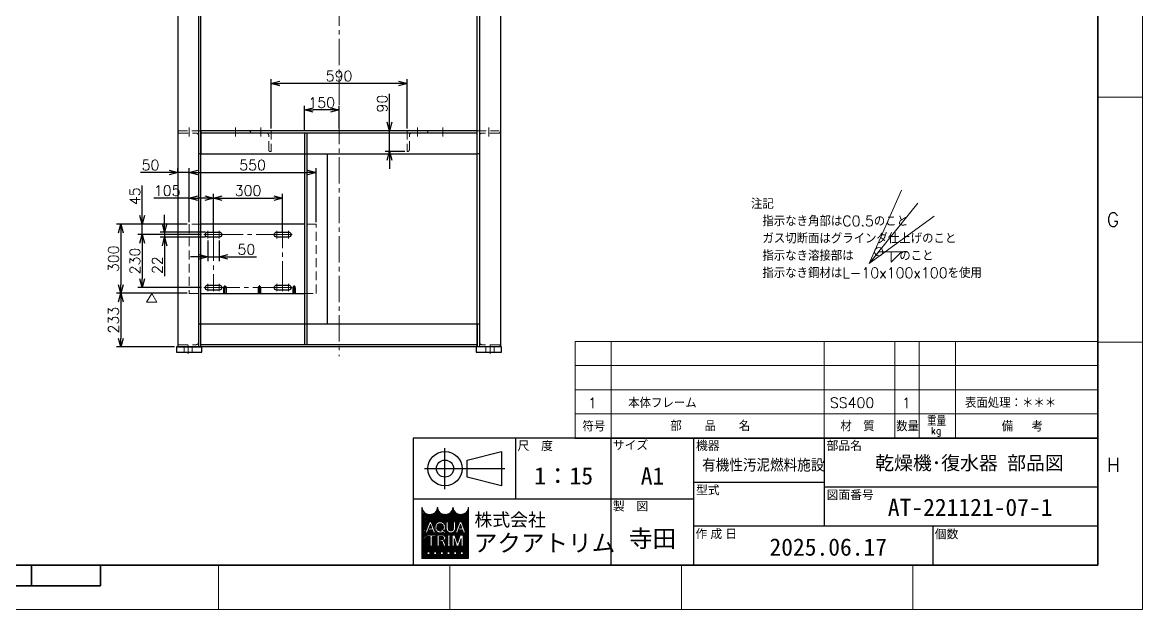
# Model space of a CAD drawing. Header units: millimetres. Extents: x 0 to 12423, y -72 to 8744.
# Drawn here: x 7562 to 12423, y 0 to 2551 of the extents above; entities that cross this region are included whole.
import ezdxf
from ezdxf.enums import TextEntityAlignment as Align

# ---------------------------------------------------------------- set-up
doc = ezdxf.new("R2010")
doc.units = ezdxf.units.MM
doc.header["$LTSCALE"] = 6
doc.header["$PDMODE"] = 99
doc.header["$PDSIZE"] = 1
doc.linetypes.add('CENTER2', pattern=[28.575, 19.05, -3.175, 3.175, -3.175])
doc.linetypes.add('HIDDEN', pattern=[9.525, 6.35, -3.175])
for name, color, linetype, lineweight in [('04_HIDDEN', 2, 'HIDDEN', 13), ('05_CENTER', 4, 'CENTER2', 13), ('07_TEXT', 3, 'Continuous', 13), ('08_DIM', 3, 'Continuous', 13), ('90_FRAME', 5, 'Continuous', 35)]:
    doc.layers.add(name, color=color, linetype=linetype, lineweight=lineweight)
doc.layers.add('10_DRAFT', color=8, linetype='Continuous', lineweight=0, plot=False)
doc.layers.add('91_BLANK', color=5, linetype='Continuous', lineweight=0, plot=False)
doc.styles.add('KSS_TXT', font='txt.shx', dxfattribs={"bigfont": 'extfont2.shx'})
doc.styles.add('MS_G', font='MS Gothic.ttf')
doc.styles.get("Standard").update_dxf_attribs({"font": 'txt.shx', "bigfont": 'extfont2.shx'})
doc.styles.add('表題用', font='MS PGothic.ttf')
doc.dimstyles.new('KSS_DIM', dxfattribs={"dimscale": 15, "dimtxt": 3, "dimasz": 2.5, "dimexe": 1.25, "dimexo": 0.625, "dimtad": 1, "dimdsep": 46, "dimtxsty": 'KSS_TXT', "dimblk": 'OPEN30', "dimcen": 0, "dimazin": 2, "dimtfac": 0.75, "dimtmove": 0, "dimatfit": 3, "dimldrblk": 'OPEN30', "dimfxl": 1.25, "dimtolj": 1, "dimarcsym": 0})

# ---------------------------------------------------------------- blocks, each defined once
blk = doc.blocks.new('Weld-line')
blk.add_line((0, 0), (1, 0))
blk = doc.blocks.new('Weld10-s5')
blk.add_circle((0, 0), 2)
blk = doc.blocks.new('Weld10-a1')
for p, q in [((5, 0), (0, 5)), ((0, 5), (0, 0)), ((0, 0), (5, 0))]:
    blk.add_line(p, q)
at = {"width": 0.9}
blk.add_attdef('S', text='', height=2.8, dxfattribs=at).set_placement((-2, 1), align=Align.RIGHT)
blk.add_attdef('L', (8, 1), '', height=2.8, dxfattribs=at)
blk = doc.blocks.new('_Open30')
at = {"color": 0, "linetype": 'ByBlock', "lineweight": -2}
for p, q in [((-1, 0.268), (0, 0)), ((0, 0), (-1, -0.268)), ((0, 0), (-1, 0))]:
    blk.add_line(p, q, dxfattribs=at)
blk = doc.blocks.new('A$C508A7F88')
at = {"color": 0}
for p, q in [((0, 0), (0, -90)), ((0, 0), (90, 0)), ((90, -3), (90, 0)), ((10, -83), (10, -20)), ((20, -10), (83, -10)), ((3, -90), (0, -90))]:
    blk.add_line(p, q, dxfattribs=at)
for centre, radius, start, end in [((20, -20), 10, 90, 180), ((83, -3), 7, 270, 0), ((3, -83), 7, 270, 0)]:
    blk.add_arc(centre, radius, start, end, dxfattribs=at)
blk = doc.blocks.new('A$C2B834F33')
at = {"color": 0}
for p, q in [((0, 0), (-100, 0)), ((-100, -3), (-100, 0)), ((0, 0), (0, -100)), ((-93, -10), (-20, -10)), ((-10, -20), (-10, -93)), ((-3, -100), (0, -100))]:
    blk.add_line(p, q, dxfattribs=at)
for centre, radius, start, end in [((-93, -3), 7, 180, 270), ((-20, -20), 10, 0, 90), ((-3, -93), 7, 180, 270)]:
    blk.add_arc(centre, radius, start, end, dxfattribs=at)
blk = doc.blocks.new('*D223')
at = {"layer": '08_DIM', "color": 0, "lineweight": -2, "transparency": 16777216}
for p, q in [((8366.3, 1603.3), (8366.3, 1514)), ((8416.3, 1603.3), (8416.3, 1514)), ((8328.8, 1532.7), (8291.3, 1532.7)), ((8366.3, 1532.7), (8416.3, 1532.7)), ((8453.8, 1532.7), (8577.6, 1532.7))]:
    blk.add_line(p, q, dxfattribs=at)
at = {"layer": 'Defpoints', "color": 0, "transparency": 16777216}
for p in [(8366.3, 1612.7), (8416.3, 1612.7), (8416.3, 1532.7)]:
    blk.add_point(p, dxfattribs=at)
at = {"layer": '08_DIM', "color": 0, "lineweight": -2, "transparency": 16777216, "xscale": 37.5, "yscale": 37.5, "zscale": 37.5}
blk.add_blockref('_Open30', (8366.3, 1532.7), dxfattribs=at)
at = {"layer": '08_DIM', "color": 0, "lineweight": -2, "transparency": 16777216, "xscale": 37.5, "yscale": 37.5, "zscale": 37.5, "rotation": 180}
blk.add_blockref('_Open30', (8416.3, 1532.7), dxfattribs=at)
at = {"layer": '08_DIM', "color": 0, "transparency": 16777216, "insert": (8534.4, 1564.6), "char_height": 45, "attachment_point": 5, "style": 'KSS_TXT'}
blk.add_mtext('\\A1;50', dxfattribs=at)
blk = doc.blocks.new('*D224')
at = {"layer": '08_DIM', "color": 0, "lineweight": -2, "transparency": 16777216}
for p, q in [((8179.6, 1677.4), (8179.6, 1714.9)), ((8356.9, 1639.9), (8160.8, 1639.9)), ((8356.9, 1617.9), (8160.8, 1617.9)), ((8179.6, 1639.9), (8179.6, 1617.9)), ((8179.6, 1580.4), (8179.6, 1449.1))]:
    blk.add_line(p, q, dxfattribs=at)
at = {"layer": 'Defpoints', "color": 0, "transparency": 16777216}
for p in [(8179.6, 1617.9), (8366.3, 1639.9), (8366.3, 1617.9)]:
    blk.add_point(p, dxfattribs=at)
at = {"layer": '08_DIM', "color": 0, "lineweight": -2, "transparency": 16777216, "xscale": 37.5, "yscale": 37.5, "zscale": 37.5}
for p, rotation in [((8179.6, 1639.9), 270), ((8179.6, 1617.9), 90)]:
    blk.add_blockref('_Open30', p, dxfattribs=dict(at, rotation=rotation))
at = {"layer": '08_DIM', "color": 0, "transparency": 16777216, "insert": (8147.7, 1496), "char_height": 45, "attachment_point": 5, "rotation": 90, "style": 'KSS_TXT'}
blk.add_mtext('\\A1;22', dxfattribs=at)
blk = doc.blocks.new('*D225')
at = {"layer": '08_DIM', "color": 0, "lineweight": -2, "transparency": 16777216}
for p, q in [((8082.3, 1711.4), (8082.3, 1842.6)), ((8276.9, 1673.9), (8063.5, 1673.9)), ((8082.3, 1628.9), (8082.3, 1673.9)), ((8339.9, 1628.9), (8063.5, 1628.9)), ((8082.3, 1591.4), (8082.3, 1553.9))]:
    blk.add_line(p, q, dxfattribs=at)
at = {"layer": 'Defpoints', "color": 0, "transparency": 16777216}
for p in [(8082.3, 1673.9), (8286.3, 1673.9), (8349.3, 1628.9)]:
    blk.add_point(p, dxfattribs=at)
at = {"layer": '08_DIM', "color": 0, "lineweight": -2, "transparency": 16777216, "xscale": 37.5, "yscale": 37.5, "zscale": 37.5}
for p, rotation in [((8082.3, 1673.9), 270), ((8082.3, 1628.9), 90)]:
    blk.add_blockref('_Open30', p, dxfattribs=dict(at, rotation=rotation))
at = {"layer": '08_DIM', "color": 0, "transparency": 16777216, "insert": (8050.4, 1795.7), "char_height": 45, "attachment_point": 5, "rotation": 90, "style": 'KSS_TXT'}
blk.add_mtext('\\A1;45', dxfattribs=at)
blk = doc.blocks.new('*D226')
at = {"layer": '08_DIM', "color": 0, "lineweight": -2, "transparency": 16777216}
for p, q in [((8276.9, 1673.9), (7970.7, 1673.9)), ((7989.5, 1636.4), (7989.5, 1411.4)), ((8276.9, 1373.9), (7970.7, 1373.9))]:
    blk.add_line(p, q, dxfattribs=at)
at = {"layer": 'Defpoints', "color": 0, "transparency": 16777216}
for p in [(8286.3, 1673.9), (7989.5, 1373.9), (8286.3, 1373.9)]:
    blk.add_point(p, dxfattribs=at)
at = {"layer": '08_DIM', "color": 0, "lineweight": -2, "transparency": 16777216, "xscale": 37.5, "yscale": 37.5, "zscale": 37.5}
for p, rotation in [((7989.5, 1673.9), 90), ((7989.5, 1373.9), 270)]:
    blk.add_blockref('_Open30', p, dxfattribs=dict(at, rotation=rotation))
at = {"layer": '08_DIM', "color": 0, "transparency": 16777216, "insert": (7957.6, 1523.9), "char_height": 45, "attachment_point": 5, "rotation": 90, "style": 'KSS_TXT'}
blk.add_mtext('\\A1;300', dxfattribs=at)
blk = doc.blocks.new('*D227')
at = {"layer": '08_DIM', "color": 0, "lineweight": -2, "transparency": 16777216}
for p, q in [((8339.9, 1628.9), (8063.5, 1628.9)), ((8082.3, 1591.4), (8082.3, 1436.4)), ((8339.9, 1398.9), (8063.5, 1398.9))]:
    blk.add_line(p, q, dxfattribs=at)
at = {"layer": 'Defpoints', "color": 0, "transparency": 16777216}
for p in [(8349.3, 1628.9), (8082.3, 1398.9), (8349.3, 1398.9)]:
    blk.add_point(p, dxfattribs=at)
at = {"layer": '08_DIM', "color": 0, "lineweight": -2, "transparency": 16777216, "xscale": 37.5, "yscale": 37.5, "zscale": 37.5}
for p, rotation in [((8082.3, 1628.9), 90), ((8082.3, 1398.9), 270)]:
    blk.add_blockref('_Open30', p, dxfattribs=dict(at, rotation=rotation))
at = {"layer": '08_DIM', "color": 0, "transparency": 16777216, "insert": (8050.4, 1513.9), "char_height": 45, "attachment_point": 5, "rotation": 90, "style": 'KSS_TXT'}
blk.add_mtext('\\A1;230', dxfattribs=at)
blk = doc.blocks.new('*D228')
at = {"layer": '08_DIM', "color": 0, "lineweight": -2, "transparency": 16777216}
for p, q in [((8286.3, 1683.2), (8286.3, 1806.7)), ((8391.3, 1638.2), (8391.3, 1806.7)), ((8286.3, 1787.9), (8132.6, 1787.9)), ((8353.8, 1787.9), (8323.8, 1787.9))]:
    blk.add_line(p, q, dxfattribs=at)
at = {"layer": 'Defpoints', "color": 0, "transparency": 16777216}
for p in [(8286.3, 1787.9), (8286.3, 1673.9), (8391.3, 1628.9)]:
    blk.add_point(p, dxfattribs=at)
at = {"layer": '08_DIM', "color": 0, "lineweight": -2, "transparency": 16777216, "xscale": 37.5, "yscale": 37.5, "zscale": 37.5, "rotation": 180}
blk.add_blockref('_Open30', (8286.3, 1787.9), dxfattribs=at)
at = {"layer": '08_DIM', "color": 0, "lineweight": -2, "transparency": 16777216, "xscale": 37.5, "yscale": 37.5, "zscale": 37.5}
blk.add_blockref('_Open30', (8391.3, 1787.9), dxfattribs=at)
at = {"layer": '08_DIM', "color": 0, "transparency": 16777216, "insert": (8190.7, 1819.8), "char_height": 45, "attachment_point": 5, "style": 'KSS_TXT'}
blk.add_mtext('\\A1;105', dxfattribs=at)
blk = doc.blocks.new('*D229')
at = {"layer": '08_DIM', "color": 0, "lineweight": -2, "transparency": 16777216}
for p, q in [((8391.3, 1638.2), (8391.3, 1806.7)), ((8691.3, 1638.2), (8691.3, 1806.7)), ((8428.8, 1787.9), (8653.8, 1787.9))]:
    blk.add_line(p, q, dxfattribs=at)
at = {"layer": 'Defpoints', "color": 0, "transparency": 16777216}
for p in [(8691.3, 1787.9), (8391.3, 1628.9), (8691.3, 1628.9)]:
    blk.add_point(p, dxfattribs=at)
at = {"layer": '08_DIM', "color": 0, "lineweight": -2, "transparency": 16777216, "xscale": 37.5, "yscale": 37.5, "zscale": 37.5, "rotation": 180}
blk.add_blockref('_Open30', (8391.3, 1787.9), dxfattribs=at)
at = {"layer": '08_DIM', "color": 0, "lineweight": -2, "transparency": 16777216, "xscale": 37.5, "yscale": 37.5, "zscale": 37.5}
blk.add_blockref('_Open30', (8691.3, 1787.9), dxfattribs=at)
at = {"layer": '08_DIM', "color": 0, "transparency": 16777216, "insert": (8541.3, 1819.8), "char_height": 45, "attachment_point": 5, "style": 'KSS_TXT'}
blk.add_mtext('\\A1;300', dxfattribs=at)
blk = doc.blocks.new('*D230')
at = {"layer": '08_DIM', "color": 0, "lineweight": -2, "transparency": 16777216}
for p, q in [((8286.3, 1683.2), (8286.3, 1917.8)), ((8323.8, 1899.1), (8798.8, 1899.1)), ((8836.3, 1683.2), (8836.3, 1917.8))]:
    blk.add_line(p, q, dxfattribs=at)
at = {"layer": 'Defpoints', "color": 0, "transparency": 16777216}
for p in [(8836.3, 1899.1), (8286.3, 1673.9), (8836.3, 1673.9)]:
    blk.add_point(p, dxfattribs=at)
at = {"layer": '08_DIM', "color": 0, "lineweight": -2, "transparency": 16777216, "xscale": 37.5, "yscale": 37.5, "zscale": 37.5, "rotation": 180}
blk.add_blockref('_Open30', (8286.3, 1899.1), dxfattribs=at)
at = {"layer": '08_DIM', "color": 0, "lineweight": -2, "transparency": 16777216, "xscale": 37.5, "yscale": 37.5, "zscale": 37.5}
blk.add_blockref('_Open30', (8836.3, 1899.1), dxfattribs=at)
at = {"layer": '08_DIM', "color": 0, "transparency": 16777216, "insert": (8561.3, 1930.9), "char_height": 45, "attachment_point": 5, "style": 'KSS_TXT'}
blk.add_mtext('\\A1;550', dxfattribs=at)
blk = doc.blocks.new('*D231')
at = {"layer": '08_DIM', "color": 0, "lineweight": -2, "transparency": 16777216}
for p, q in [((8198.8, 1899.1), (8075.1, 1899.1)), ((8236.3, 1901.6), (8236.3, 1917.8)), ((8286.3, 1899.1), (8236.3, 1899.1)), ((8286.3, 1683.2), (8286.3, 1917.8)), ((8323.8, 1899.1), (8361.3, 1899.1))]:
    blk.add_line(p, q, dxfattribs=at)
at = {"layer": 'Defpoints', "color": 0, "transparency": 16777216}
for p in [(8236.3, 1899.1), (8236.3, 1892.2), (8286.3, 1673.9)]:
    blk.add_point(p, dxfattribs=at)
at = {"layer": '08_DIM', "color": 0, "lineweight": -2, "transparency": 16777216, "xscale": 37.5, "yscale": 37.5, "zscale": 37.5}
blk.add_blockref('_Open30', (8236.3, 1899.1), dxfattribs=at)
at = {"layer": '08_DIM', "color": 0, "lineweight": -2, "transparency": 16777216, "xscale": 37.5, "yscale": 37.5, "zscale": 37.5, "rotation": 180}
blk.add_blockref('_Open30', (8286.3, 1899.1), dxfattribs=at)
at = {"layer": '08_DIM', "color": 0, "transparency": 16777216, "insert": (8118.2, 1930.9), "char_height": 45, "attachment_point": 5, "style": 'KSS_TXT'}
blk.add_mtext('\\A1;50', dxfattribs=at)
blk = doc.blocks.new('*D232')
at = {"layer": '08_DIM', "color": 0, "lineweight": -2, "transparency": 16777216}
for p, q in [((8276.9, 1373.9), (7970.7, 1373.9)), ((7989.5, 1336.4), (7989.5, 1178.4)), ((8221.9, 1140.9), (7970.7, 1140.9))]:
    blk.add_line(p, q, dxfattribs=at)
at = {"layer": 'Defpoints', "color": 0, "transparency": 16777216}
for p in [(8286.3, 1373.9), (7989.5, 1140.9), (8231.3, 1140.9)]:
    blk.add_point(p, dxfattribs=at)
at = {"layer": '08_DIM', "color": 0, "lineweight": -2, "transparency": 16777216, "xscale": 37.5, "yscale": 37.5, "zscale": 37.5}
for p, rotation in [((7989.5, 1373.9), 90), ((7989.5, 1140.9), 270)]:
    blk.add_blockref('_Open30', p, dxfattribs=dict(at, rotation=rotation))
at = {"layer": '08_DIM', "color": 0, "transparency": 16777216, "insert": (7957.6, 1257.4), "char_height": 45, "attachment_point": 5, "rotation": 90, "style": 'KSS_TXT'}
blk.add_mtext('\\A1;233', dxfattribs=at)
blk = doc.blocks.new('*D237')
at = {"layer": '08_DIM', "color": 0, "lineweight": -2, "transparency": 16777216}
for p, q in [((9155.3, 2117.4), (9155.3, 2241.1)), ((9221.9, 2079.9), (9136.6, 2079.9)), ((9155.3, 1989.9), (9155.3, 2079.9)), ((9221.9, 1989.9), (9136.6, 1989.9)), ((9155.3, 1952.4), (9155.3, 1914.9))]:
    blk.add_line(p, q, dxfattribs=at)
at = {"layer": 'Defpoints', "color": 0, "transparency": 16777216}
for p in [(9155.3, 2079.9), (9231.3, 2079.9), (9231.3, 1989.9)]:
    blk.add_point(p, dxfattribs=at)
at = {"layer": '08_DIM', "color": 0, "lineweight": -2, "transparency": 16777216, "xscale": 37.5, "yscale": 37.5, "zscale": 37.5}
for p, rotation in [((9155.3, 2079.9), 270), ((9155.3, 1989.9), 90)]:
    blk.add_blockref('_Open30', p, dxfattribs=dict(at, rotation=rotation))
at = {"layer": '08_DIM', "color": 0, "transparency": 16777216, "insert": (9123.5, 2198), "char_height": 45, "attachment_point": 5, "rotation": 90, "style": 'KSS_TXT'}
blk.add_mtext('\\A1;90', dxfattribs=at)
blk = doc.blocks.new('*D238')
at = {"layer": '08_DIM', "color": 0, "lineweight": -2, "transparency": 16777216}
for p, q in [((8641.3, 2089.2), (8641.3, 2304.6)), ((9193.8, 2285.8), (8678.8, 2285.8)), ((9231.3, 2089.2), (9231.3, 2304.6))]:
    blk.add_line(p, q, dxfattribs=at)
at = {"layer": 'Defpoints', "color": 0, "transparency": 16777216}
for p in [(8641.3, 2285.8), (8641.3, 2079.9), (9231.3, 2079.9)]:
    blk.add_point(p, dxfattribs=at)
at = {"layer": '08_DIM', "color": 0, "lineweight": -2, "transparency": 16777216, "xscale": 37.5, "yscale": 37.5, "zscale": 37.5, "rotation": 180}
blk.add_blockref('_Open30', (8641.3, 2285.8), dxfattribs=at)
at = {"layer": '08_DIM', "color": 0, "lineweight": -2, "transparency": 16777216, "xscale": 37.5, "yscale": 37.5, "zscale": 37.5}
blk.add_blockref('_Open30', (9231.3, 2285.8), dxfattribs=at)
at = {"layer": '08_DIM', "color": 0, "transparency": 16777216, "insert": (8936.3, 2317.7), "char_height": 45, "attachment_point": 5, "style": 'KSS_TXT'}
blk.add_mtext('\\A1;590', dxfattribs=at)
blk = doc.blocks.new('p1ba01')
for p, q in [((0, 0), (-1.5, 2.6)), ((-1.5, 2.6), (1.5, 2.6)), ((1.5, 2.6), (0, 0))]:
    blk.add_line(p, q)
blk = doc.blocks.new('*D242')
at = {"layer": '08_DIM', "color": 0, "lineweight": -2, "transparency": 16777216}
for p, q in [((8786.3, 2079.2), (8786.3, 2189)), ((8936.3, 2089.2), (8936.3, 2189)), ((8898.8, 2170.3), (8823.8, 2170.3))]:
    blk.add_line(p, q, dxfattribs=at)
at = {"layer": 'Defpoints', "color": 0, "transparency": 16777216}
for p in [(8786.3, 2170.3), (8786.3, 2069.9), (8936.3, 2079.9)]:
    blk.add_point(p, dxfattribs=at)
at = {"layer": '08_DIM', "color": 0, "lineweight": -2, "transparency": 16777216, "xscale": 37.5, "yscale": 37.5, "zscale": 37.5, "rotation": 180}
blk.add_blockref('_Open30', (8786.3, 2170.3), dxfattribs=at)
at = {"layer": '08_DIM', "color": 0, "lineweight": -2, "transparency": 16777216, "xscale": 37.5, "yscale": 37.5, "zscale": 37.5}
blk.add_blockref('_Open30', (8936.3, 2170.3), dxfattribs=at)
at = {"layer": '08_DIM', "color": 0, "transparency": 16777216, "insert": (8861.3, 2202.2), "char_height": 45, "attachment_point": 5, "style": 'KSS_TXT'}
blk.add_mtext('\\A1;150', dxfattribs=at)
blk = doc.blocks.new('Jis_w20130906110600')
blk.add_blockref('Weld10-s5', (0, 0))
at = {"xscale": -1, "rotation": 180}
blk.add_blockref('Weld10-a1', (6, 0), dxfattribs=at)
at = {"layer": '08_DIM', "xscale": 14, "yscale": 14, "zscale": 14}
blk.add_blockref('Weld-line', (0, 0), dxfattribs=at)
at = {"style": 'KSS_TXT', "flags": 1}
blk.add_attdef('JISINFO', (0, 0), '', height=3, dxfattribs=at)
at = {"layer": '08_DIM'}
blk.add_leader([(-4.63, -5.77), (0, 0)], dimstyle='KSS_DIM', dxfattribs=at)

msp = doc.modelspace()

# ---------------------------------------------------------------- hatches: boundary and pattern name
at = {"layer": '90_FRAME', "lineweight": 5}
h = msp.add_hatch(dxfattribs=at)
h.set_pattern_fill('_USER', color=4, scale=4.5, angle=45, pattern_type=0)
h.set_pattern_definition([(45, (1e-05, 2e-06), (-3.1819805, 3.1819805), [])])
edge = h.paths.add_edge_path()
edge.add_arc((9497.94, 442.666), 0.961, 90, 180)
edge.add_ellipse((9464.319, 442.666), major_axis=(-32.66, 0), ratio=0.88235294, start_angle=360, end_angle=540, ccw=False)
edge.add_arc((9430.698, 442.666), 0.961, 3.187318, 180)
edge.add_ellipse((9397.077, 442.666), major_axis=(-32.66, 0), ratio=0.88235294, start_angle=360, end_angle=540, ccw=False)
edge.add_arc((9363.457, 442.666), 0.961, 3.187318, 180)
edge.add_ellipse((9329.836, 442.666), major_axis=(-32.66, 0), ratio=0.88235294, start_angle=360, end_angle=540, ccw=False)
edge.add_arc((9296.215, 442.666), 0.961, 3.187318, 90)
edge.add_line((9296.215, 443.627), (9296.215, 221.729))
edge.add_line((9296.215, 221.729), (9497.94, 221.729))
edge.add_line((9497.94, 221.729), (9497.94, 443.627))
h.paths.add_polyline_path([(9328.743, 381.366), (9336.708, 381.366), (9354.819, 333.567), (9354.819, 333.337), (9346.197, 333.337), (9341.688, 345.999), (9323.955, 345.999), (9326.555, 353.3), (9339.088, 353.3), (9332.726, 371.168), (9319.254, 333.337), (9310.632, 333.337), (9310.632, 333.567)], flags=16)
edge = h.paths.add_edge_path(flags=16)
edge.add_ellipse((9374.864, 360.233), major_axis=(-22.094, 0), ratio=0.95652174, start_angle=180, end_angle=360, ccw=False)
edge.add_line((9396.958, 360.233), (9396.958, 354.47))
edge.add_ellipse((9374.864, 354.47), major_axis=(-22.094, 0), ratio=0.95652174, start_angle=142.105255, end_angle=180, ccw=False)
edge.add_line((9392.299, 341.49), (9386.109, 346.59))
edge.add_ellipse((9374.864, 355.035), major_axis=(14.088, 0), ratio=0.99503582, start_angle=-37.042763, end_angle=0)
edge.add_line((9388.952, 355.034), (9388.952, 359.668))
edge.add_ellipse((9374.864, 359.668), major_axis=(14.088, 0), ratio=0.99471826, start_angle=360, end_angle=540)
edge.add_line((9360.776, 359.668), (9360.776, 355.034))
edge.add_ellipse((9374.864, 355.035), major_axis=(14.088, 0), ratio=0.99503582, start_angle=-180, end_angle=-65.757949)
edge.add_line((9380.649, 342.253), (9376.726, 346.07))
edge.add_line((9376.726, 346.07), (9380.981, 350.589))
edge.add_line((9380.981, 350.589), (9398.772, 335.929))
edge.add_line((9398.772, 335.929), (9393.213, 330.025))
edge.add_line((9393.213, 330.025), (9386.534, 336.525))
edge.add_ellipse((9374.864, 354.47), major_axis=(-22.094, 0), ratio=0.95652174, start_angle=0, end_angle=121.883625, ccw=False)
edge.add_line((9352.771, 354.47), (9352.771, 360.233))
h.paths.add_polyline_path([(9356.248, 323.731), (9356.248, 317.007), (9341.839, 317.007, 0.41421356), (9340.878, 316.046), (9340.878, 275.701), (9332.233, 275.701), (9332.233, 316.046, 0.41421356), (9331.272, 317.007), (9316.863, 317.007), (9316.863, 323.731)], flags=16)
edge = h.paths.add_edge_path(flags=16)
edge.add_line((9361.723, 323.731), (9383.817, 323.731))
edge.add_ellipse((9383.817, 311.096), major_axis=(-15.506, 0), ratio=0.8148203, start_angle=111.386975, end_angle=270, ccw=False)
edge.add_arc((9386.195, 293.973), 6.281, 22.272952, 58.553113, ccw=False)
edge.add_line((9392.007, 296.354), (9400.283, 276.085))
edge.add_line((9400.283, 276.085), (9400.283, 275.701))
edge.add_line((9400.283, 275.701), (9390.966, 275.701))
edge.add_line((9390.966, 275.701), (9383.654, 296.054))
edge.add_arc((9380.089, 294.619), 3.842, 21.928298, 90)
edge.add_line((9380.089, 298.461), (9370.657, 298.461))
edge.add_line((9370.657, 298.461), (9370.657, 305.186))
edge.add_line((9370.657, 305.186), (9384.97, 305.186))
edge.add_arc((9384.763, 311.096), 5.914, 271.997057, 448.002943)
edge.add_line((9384.97, 317.007), (9370.368, 317.007))
edge.add_line((9370.368, 317.007), (9370.368, 275.701))
edge.add_line((9370.368, 275.701), (9361.723, 275.701))
edge.add_line((9361.723, 275.701), (9361.723, 323.731))
h.paths.add_polyline_path([(9401.399, 381.366), (9410.044, 381.366), (9410.044, 354.47, 0.17503056), (9413.858, 343.461, 0.25714961), (9429.284, 343.461, 0.17503056), (9433.098, 354.47), (9433.098, 381.366), (9441.744, 381.366), (9441.744, 352.732, -0.37939124), (9423.012, 333.337), (9420.13, 333.337, -0.37939124), (9401.399, 352.732)], flags=16)
h.paths.add_polyline_path([(9407.568, 323.731), (9418.135, 323.731), (9418.135, 317.007, 0.41421356), (9417.174, 316.046), (9417.174, 283.386, 0.41421356), (9418.135, 282.425), (9418.135, 275.701), (9407.568, 275.701), (9407.568, 282.425, 0.41421356), (9408.529, 283.386), (9408.529, 316.046, 0.41421356), (9407.568, 317.007)], flags=16)
h.paths.add_polyline_path([(9426.789, 323.731), (9439.334, 323.731), (9450.804, 288.847), (9462.274, 323.731), (9474.827, 323.731), (9474.827, 275.701), (9466.182, 275.701), (9466.182, 309.322), (9455.127, 275.701), (9446.482, 275.701), (9435.427, 309.322), (9435.435, 275.701), (9426.789, 275.701)], flags=16)
h.paths.add_polyline_path([(9459.368, 381.366), (9467.333, 381.366), (9485.444, 333.567), (9485.444, 333.337), (9476.822, 333.337), (9472.313, 345.999), (9454.58, 345.999), (9457.18, 353.3), (9469.713, 353.3), (9463.351, 371.168), (9449.879, 333.337), (9441.257, 333.337), (9441.257, 333.567)], flags=16)
h.paths.add_polyline_path([(9319.269, 250.547), (9330.796, 250.547), (9330.796, 239.02), (9319.269, 239.02)], flags=16)
h.paths.add_polyline_path([(9348.087, 250.547), (9359.614, 250.547), (9359.614, 239.02), (9348.087, 239.02)], flags=16)
h.paths.add_polyline_path([(9376.905, 250.547), (9388.432, 250.547), (9388.432, 239.02), (9376.905, 239.02)], flags=16)
h.paths.add_polyline_path([(9405.723, 250.547), (9417.25, 250.547), (9417.25, 239.02), (9405.723, 239.02)], flags=16)
h.paths.add_polyline_path([(9434.541, 250.547), (9446.068, 250.547), (9446.068, 239.02), (9434.541, 239.02)], flags=16)
h.paths.add_polyline_path([(9463.359, 250.547), (9474.886, 250.547), (9474.886, 239.02), (9463.359, 239.02)], flags=16)

# ---------------------------------------------------------------- linework, layer by layer
at = {"color": 0}
for p, q in [((8326.31, 4666.857), (8326.31, 1140.857)), ((9546.31, 4666.857), (9546.31, 1140.857)), ((9536.31, 2069.857), (8336.31, 2069.857)), ((8786.31, 2069.857), (8786.31, 1150.857)), ((8796.31, 2069.857), (8796.31, 1150.857)), ((8886.31, 1240.857), (8886.31, 1979.857)), ((9536.31, 1150.857), (8336.31, 1150.857))]:
    msp.add_line(p, q, dxfattribs=at)
for points in [[(8241.31, 4666.857), (8236.31, 4666.857), (8236.31, 1140.857), (8336.31, 1140.857), (8336.31, 4666.857), (8326.31, 4666.857)], [(9631.31, 4666.857), (9636.31, 4666.857), (9636.31, 1140.857), (9536.31, 1140.857), (9536.31, 4666.857), (9546.31, 4666.857)], [(8786.31, 1673.857), (8336.31, 1673.857)], [(8336.31, 1373.857), (8786.31, 1373.857)]]:
    msp.add_lwpolyline(points, dxfattribs=at)
for points in [[(8336.31, 1979.857), (9536.31, 1979.857), (9536.31, 2079.857), (8336.31, 2079.857)], [(8336.31, 1240.857), (9536.31, 1240.857), (9536.31, 1140.857), (8336.31, 1140.857)], [(8231.31, 1118.857), (8341.31, 1118.857), (8341.31, 1140.857), (8231.31, 1140.857)], [(9531.31, 1118.857), (9641.31, 1118.857), (9641.31, 1140.857), (9531.31, 1140.857)]]:
    msp.add_lwpolyline(points, close=True, dxfattribs=at)
for points in [[(8416.31, 1617.857), (8366.31, 1617.857, -1), (8366.31, 1639.857), (8416.31, 1639.857, -1)], [(8716.31, 1617.857), (8666.31, 1617.857, -1), (8666.31, 1639.857), (8716.31, 1639.857, -1)], [(8416.31, 1387.857), (8366.31, 1387.857, -1), (8366.31, 1409.857), (8416.31, 1409.857, -1)], [(8716.31, 1387.857), (8666.31, 1387.857, -1), (8666.31, 1409.857), (8716.31, 1409.857, -1)]]:
    msp.add_lwpolyline(points, format="xyb", close=True, dxfattribs=at)
at = {"layer": '04_HIDDEN'}
for p, q in [((8435.31, 1397.857), (8435.31, 1373.857)), ((8447.31, 1397.857), (8435.31, 1397.857)), ((8436.56, 1402.857), (8441.31, 1405.599)), ((8446.06, 1402.857), (8436.56, 1402.857)), ((8436.56, 1402.857), (8436.56, 1373.857)), ((8441.31, 1405.599), (8446.06, 1402.857)), ((8446.06, 1402.857), (8446.06, 1373.857)), ((8447.31, 1397.857), (8447.31, 1373.857)), ((8585.31, 1397.857), (8585.31, 1373.857)), ((8597.31, 1397.857), (8585.31, 1397.857)), ((8586.56, 1402.857), (8591.31, 1405.599)), ((8596.06, 1402.857), (8586.56, 1402.857)), ((8586.56, 1402.857), (8586.56, 1373.857)), ((8591.31, 1405.599), (8596.06, 1402.857)), ((8596.06, 1402.857), (8596.06, 1373.857)), ((8597.31, 1397.857), (8597.31, 1373.857)), ((8735.31, 1397.857), (8735.31, 1373.857)), ((8747.31, 1397.857), (8735.31, 1397.857)), ((8736.56, 1402.857), (8741.31, 1405.599)), ((8746.06, 1402.857), (8736.56, 1402.857)), ((8736.56, 1402.857), (8736.56, 1373.857)), ((8741.31, 1405.599), (8746.06, 1402.857)), ((8746.06, 1402.857), (8746.06, 1373.857)), ((8747.31, 1397.857), (8747.31, 1373.857)), ((8263.81, 1140.857), (8263.81, 1118.857)), ((8298.81, 1140.857), (8298.81, 1118.857)), ((9573.81, 1140.857), (9573.81, 1118.857)), ((9608.81, 1140.857), (9608.81, 1118.857))]:
    msp.add_line(p, q, dxfattribs=at)
for points in [[(8336.31, 1673.857), (8286.31, 1673.857), (8286.31, 1373.857), (8336.31, 1373.857)], [(8786.31, 1373.857), (8836.31, 1373.857), (8836.31, 1673.857), (8786.31, 1673.857)]]:
    msp.add_lwpolyline(points, dxfattribs=at)
at = {"layer": '05_CENTER'}
for p, q in [((8936.31, 4707.91), (8936.31, 1101.039)), ((8286.31, 2094.795), (8286.31, 2054.585)), ((8486.31, 2094.795), (8486.31, 2054.585)), ((8596.31, 2094.795), (8596.31, 2054.585)), ((9276.31, 2094.795), (9276.31, 2054.585)), ((9386.31, 2094.795), (9386.31, 2054.585)), ((9586.31, 2094.795), (9586.31, 2054.585)), ((8349.257, 1628.857), (8433.363, 1628.857)), ((8366.31, 1612.716), (8366.31, 1644.997)), ((8416.31, 1612.716), (8416.31, 1644.997)), ((8649.257, 1628.857), (8733.363, 1628.857)), ((8666.31, 1612.716), (8666.31, 1644.997)), ((8716.31, 1612.716), (8716.31, 1644.997)), ((8366.31, 1382.716), (8366.31, 1414.997)), ((8416.31, 1382.716), (8416.31, 1414.997)), ((8666.31, 1382.716), (8666.31, 1414.997)), ((8716.31, 1382.716), (8716.31, 1414.997)), ((8349.257, 1398.857), (8433.363, 1398.857)), ((8441.31, 1408.831), (8441.31, 1369.847)), ((8591.31, 1408.831), (8591.31, 1369.847)), ((8649.257, 1398.857), (8733.363, 1398.857)), ((8741.31, 1408.831), (8741.31, 1369.847)), ((8281.31, 1148.392), (8281.31, 1111.561)), ((9591.31, 1148.392), (9591.31, 1111.561))]:
    msp.add_line(p, q, dxfattribs=at)
msp.add_lwpolyline([(8391.31, 1398.857), (8691.31, 1398.857), (8691.31, 1628.857), (8391.31, 1628.857)], close=True, dxfattribs=at)
at = {"layer": '10_DRAFT', "linetype": 'CENTER2'}
for p, q in [((8391.31, 1612.716), (8391.31, 1644.997)), ((8691.31, 1612.716), (8691.31, 1644.997)), ((8391.31, 1382.716), (8391.31, 1414.997)), ((8691.31, 1382.716), (8691.31, 1414.997))]:
    msp.add_line(p, q, dxfattribs=at)
at = {"layer": '90_FRAME', "color": 4, "lineweight": 13}
for p, q in [((12423.013, 2226.547), (12228.584, 2226.547)), ((9960.262, 1165.131), (12228.584, 1165.131)), ((9960.263, 1165.131), (9960.263, 745.131)), ((10117.763, 1165.131), (10117.763, 745.131)), ((11041.62, 1165.131), (11041.62, 745.131)), ((11348.281, 1165.131), (11348.281, 745.131)), ((11453.281, 1165.131), (11453.281, 745.131)), ((11610.781, 1165.131), (11610.781, 745.131)), ((12423.013, 1161.589), (12228.584, 1161.589)), ((9960.262, 1060.131), (12228.584, 1060.131)), ((9960.262, 955.131), (12228.584, 955.131)), ((9960.262, 850.131), (12228.584, 850.131)), ((8413.638, 0), (8413.638, 193.56)), ((9417.639, 0), (9417.639, 193.56)), ((10421.641, 0), (10421.641, 193.56)), ((11425.642, 0), (11425.642, 193.56))]:
    msp.add_line(p, q, dxfattribs=at)
at = {"layer": '90_FRAME', "color": 0, "lineweight": 25}
for p, q in [((9704.084, 479.953), (9704.084, 745.131)), ((10117.763, 193.56), (10117.763, 745.131)), ((10475.191, 193.56), (10475.191, 745.131)), ((11041.62, 745.131), (11041.62, 363.274)), ((9395.946, 523.442), (9395.946, 701.642)), ((9306.846, 612.542), (9655.821, 612.542)), ((10475.191, 554.203), (11041.62, 554.203)), ((11041.62, 532.988), (12228.584, 532.988)), ((10475.191, 479.953), (9258.584, 479.953)), ((10475.191, 363.274), (12228.584, 363.274)), ((11512.227, 363.274), (11512.227, 193.56))]:
    msp.add_line(p, q, dxfattribs=at)
at = {"layer": '90_FRAME', "color": 7, "lineweight": 25}
msp.add_line((9960.263, 745.131), (12228.584, 745.131), dxfattribs=at)
at = {"layer": '90_FRAME', "color": 4, "lineweight": 5}
for p, q in [((9296.215, 221.729), (9296.215, 443.627)), ((9497.94, 443.627), (9497.94, 221.729)), ((9310.632, 333.567), (9328.743, 381.366)), ((9319.254, 333.337), (9332.726, 371.168)), ((9323.955, 345.999), (9326.555, 353.3)), ((9323.955, 345.999), (9341.688, 345.999)), ((9326.555, 353.3), (9339.088, 353.3)), ((9328.743, 381.366), (9336.708, 381.366)), ((9339.088, 353.3), (9332.726, 371.168)), ((9354.819, 333.567), (9336.708, 381.366)), ((9346.197, 333.337), (9341.688, 345.999)), ((9352.771, 360.233), (9352.771, 354.47)), ((9360.776, 359.668), (9360.776, 355.057)), ((9376.726, 346.07), (9380.981, 350.589)), ((9376.726, 346.07), (9380.649, 342.253)), ((9380.981, 350.589), (9398.772, 335.929)), ((9386.109, 346.59), (9392.299, 341.49)), ((9388.952, 359.668), (9388.952, 355.057)), ((9396.958, 360.233), (9396.958, 354.47)), ((9401.399, 352.732), (9401.399, 381.366)), ((9410.044, 381.366), (9401.399, 381.366)), ((9410.044, 354.47), (9410.044, 381.366)), ((9433.098, 354.47), (9433.098, 381.366)), ((9433.098, 381.366), (9441.744, 381.366)), ((9441.257, 333.567), (9459.368, 381.366)), ((9441.744, 352.732), (9441.744, 381.366)), ((9449.879, 333.337), (9463.351, 371.168)), ((9454.58, 345.999), (9457.18, 353.3)), ((9454.58, 345.999), (9472.313, 345.999)), ((9457.18, 353.3), (9469.713, 353.3)), ((9459.368, 381.366), (9467.333, 381.366)), ((9469.713, 353.3), (9463.351, 371.168)), ((9485.444, 333.567), (9467.333, 381.366)), ((9476.822, 333.337), (9472.313, 345.999)), ((9310.632, 333.337), (9310.632, 333.567)), ((9310.632, 333.567), (9310.632, 333.567)), ((9310.632, 333.337), (9310.632, 333.567)), ((9310.632, 333.337), (9319.254, 333.337)), ((9316.863, 323.731), (9356.248, 323.731)), ((9316.863, 323.731), (9316.863, 317.007)), ((9316.863, 317.007), (9331.272, 317.007)), ((9332.233, 275.701), (9332.233, 316.046)), ((9340.878, 275.701), (9340.878, 316.046)), ((9341.839, 317.007), (9356.248, 317.007)), ((9354.819, 333.337), (9346.197, 333.337)), ((9354.819, 333.337), (9354.819, 333.567)), ((9356.248, 323.731), (9356.248, 317.007)), ((9361.723, 323.731), (9361.723, 275.701)), ((9361.723, 323.731), (9383.817, 323.731)), ((9370.368, 275.701), (9370.368, 317.007)), ((9370.368, 317.007), (9384.97, 317.007)), ((9370.657, 298.461), (9370.657, 305.186)), ((9370.657, 305.186), (9384.97, 305.186)), ((9370.657, 298.461), (9380.089, 298.461)), ((9383.654, 296.054), (9390.966, 275.701)), ((9386.534, 336.525), (9393.213, 330.025)), ((9392.007, 296.354), (9400.283, 276.085)), ((9393.213, 330.025), (9398.772, 335.929)), ((9407.568, 323.731), (9418.135, 323.731)), ((9407.568, 323.731), (9407.568, 317.007)), ((9408.529, 283.386), (9408.529, 316.046)), ((9417.174, 283.386), (9417.174, 316.046)), ((9418.135, 323.731), (9418.135, 317.007)), ((9423.012, 333.337), (9420.13, 333.337)), ((9426.789, 323.731), (9426.789, 275.701)), ((9426.789, 323.731), (9439.334, 323.731)), ((9435.435, 275.701), (9435.427, 309.322)), ((9446.482, 275.701), (9435.427, 309.322)), ((9450.804, 288.847), (9439.334, 323.731)), ((9441.257, 333.337), (9441.257, 333.567)), ((9441.257, 333.567), (9441.257, 333.567)), ((9441.257, 333.337), (9441.257, 333.567)), ((9441.257, 333.337), (9449.879, 333.337)), ((9450.804, 288.847), (9462.274, 323.731)), ((9455.127, 275.701), (9466.182, 309.322)), ((9474.827, 323.731), (9462.274, 323.731)), ((9466.182, 309.322), (9466.182, 275.701)), ((9474.827, 275.701), (9474.827, 323.731)), ((9485.444, 333.337), (9476.822, 333.337)), ((9485.444, 333.337), (9485.444, 333.567)), ((9319.269, 250.547), (9330.796, 250.547)), ((9319.269, 250.547), (9319.269, 239.02)), ((9330.796, 250.547), (9330.796, 239.02)), ((9332.233, 275.701), (9340.878, 275.701)), ((9348.087, 250.547), (9359.614, 250.547)), ((9348.087, 250.547), (9348.087, 239.02)), ((9359.614, 250.547), (9359.614, 239.02)), ((9361.723, 275.701), (9370.368, 275.701)), ((9376.905, 250.547), (9388.432, 250.547)), ((9376.905, 250.547), (9376.905, 239.02)), ((9388.432, 250.547), (9388.432, 239.02)), ((9390.966, 275.701), (9400.283, 275.701)), ((9400.283, 276.085), (9400.283, 275.701)), ((9405.723, 250.547), (9417.25, 250.547)), ((9405.723, 250.547), (9405.723, 239.02)), ((9407.568, 275.701), (9407.568, 282.425)), ((9407.568, 275.701), (9418.135, 275.701)), ((9417.25, 250.547), (9417.25, 239.02)), ((9418.135, 275.701), (9418.135, 282.425)), ((9426.789, 275.701), (9435.435, 275.701)), ((9434.541, 250.547), (9446.068, 250.547)), ((9434.541, 250.547), (9434.541, 239.02)), ((9446.068, 250.547), (9446.068, 239.02)), ((9446.482, 275.701), (9455.127, 275.701)), ((9474.886, 250.547), (9463.359, 250.547)), ((9463.359, 250.547), (9463.359, 239.02)), ((9466.182, 275.701), (9474.827, 275.701)), ((9474.886, 250.547), (9474.886, 239.02)), ((9497.94, 221.729), (9296.215, 221.729)), ((9330.796, 239.02), (9319.269, 239.02)), ((9359.614, 239.02), (9348.087, 239.02)), ((9388.432, 239.02), (9376.905, 239.02)), ((9417.25, 239.02), (9405.723, 239.02)), ((9446.068, 239.02), (9434.541, 239.02)), ((9463.359, 239.02), (9474.886, 239.02))]:
    msp.add_line(p, q, dxfattribs=at)
at = {"layer": '90_FRAME'}
for p, q in [((7602.122, 103.823), (7602.122, 193.56)), ((7901.243, 103.823), (7901.243, 193.56)), ((4910.029, 103.823), (7901.243, 103.823))]:
    msp.add_line(p, q, dxfattribs=at)
msp.add_lwpolyline([(582.689, 193.56), (12228.584, 193.56), (12228.584, 8519.368), (582.689, 8519.368)], close=True, dxfattribs=at)
at = {"layer": '90_FRAME', "color": 0, "lineweight": 25}
msp.add_lwpolyline([(9258.584, 193.56), (12228.584, 193.56), (12228.584, 745.131), (9258.584, 745.131)], close=True, dxfattribs=at)
msp.add_lwpolyline([(9492.471, 649.667), (9640.971, 686.792), (9640.971, 538.292), (9492.471, 575.417), (9492.471, 649.667)], dxfattribs=at)
for radius in [74.25, 37.125]:
    msp.add_circle((9395.946, 612.542), radius, dxfattribs=at)
at = {"layer": '90_FRAME', "color": 4, "lineweight": 5}
for centre, radius, start, end in [((9296.215, 442.666), 0.961, 0, 90), ((9363.457, 442.666), 0.961, 0, 180), ((9363.457, 442.666), 0.961, 0, 90), ((9430.698, 442.666), 0.961, 0, 180), ((9497.94, 442.666), 0.961, 90, 180), ((9421.705, 353.601), 20.325, 182.450031, 265.555257), ((9427.192, 354.246), 17.15, 179.252794, 218.964572), ((9421.571, 357.467), 15.989, 241.157728, 298.842272), ((9421.437, 353.601), 20.325, 274.444743, 357.549969), ((9415.95, 354.246), 17.15, 321.035428, 0.747206), ((9331.272, 316.046), 0.961, 0, 90), ((9341.839, 316.046), 0.961, 90, 180), ((9380.089, 294.619), 3.842, 21.928298, 90), ((9384.763, 311.096), 5.914, 271.997057, 88.002943), ((9386.195, 293.973), 6.281, 22.272952, 58.553113), ((9407.568, 316.046), 0.961, 0, 90), ((9418.135, 316.046), 0.961, 90, 180), ((9407.568, 283.386), 0.961, 270, 0), ((9418.135, 283.386), 0.961, 180, 270)]:
    msp.add_arc(centre, radius, start, end, dxfattribs=at)
for centre, major_axis, ratio, start_param, end_param in [((9329.836, 442.666), (-32.66, 0), 0.88235294, 6.28318531, 9.42477796), ((9397.077, 442.666), (-32.66, 0), 0.88235294, 6.28318531, 9.42477796), ((9464.319, 442.666), (-32.66, 0), 0.88235294, 6.28318531, 9.42477796), ((9374.864, 360.233), (-22.094, 0), 0.95652174, 3.14159265, 6.28318531), ((9374.864, 359.668), (14.088, 0), 0.99471826, 6.28318531, 9.42477796), ((9383.817, 311.096), (-15.506, 0), 0.8148203, 1.94406945, 4.71238898)]:
    msp.add_ellipse(centre, major_axis=major_axis, ratio=ratio, start_param=start_param, end_param=end_param, dxfattribs=at)
at = {"layer": '90_FRAME', "color": 4, "lineweight": 5, "extrusion": (0, 0, -1)}
for centre, major_axis, ratio, start_param, end_param in [((9374.864, 354.47), (-22.094, 0), 0.95652174, 4.15591475, 6.28318531), ((9374.864, 355.035), (14.088, 0), 0.99503582, 7.43087802, 9.42477796), ((9374.864, 355.035), (14.088, 0), 0.99503582, 6.28318531, 6.92970349), ((9374.864, 354.47), (-22.094, 0), 0.95652174, 3.14159265, 3.80298072)]:
    msp.add_ellipse(centre, major_axis=major_axis, ratio=ratio, start_param=start_param, end_param=end_param, dxfattribs=at)
at = {"layer": '91_BLANK'}
msp.add_lwpolyline([(0, 0), (12423.013, 0), (12423.013, 8743.797), (0, 8743.797)], close=True, dxfattribs=at)

# ---------------------------------------------------------------- block references
at = {"layer": '04_HIDDEN'}
for name, p in [('A$C2B834F33', (8336.31, 2079.857)), ('A$C508A7F88', (9231.31, 2079.856))]:
    msp.add_blockref(name, p, dxfattribs=at)
at = {"layer": '04_HIDDEN', "xscale": -1}
for name, p in [('A$C508A7F88', (8641.31, 2079.856)), ('A$C2B834F33', (9536.31, 2079.857))]:
    msp.add_blockref(name, p, dxfattribs=at)
at = {"layer": '04_HIDDEN', "xscale": -1, "rotation": 180}
msp.add_blockref('A$C2B834F33', (8336.31, 1140.857), dxfattribs=at)
at = {"layer": '04_HIDDEN', "rotation": 180}
msp.add_blockref('A$C2B834F33', (9536.31, 1140.857), dxfattribs=at)
at = {"layer": '08_DIM', "xscale": 9, "yscale": 9, "zscale": 9}
msp.add_blockref('Jis_w20130906110600', (11278.318, 1554.788), dxfattribs=at)
at = {"layer": '08_DIM', "color": 3, "xscale": 15, "yscale": 15, "zscale": 15, "rotation": 180}
msp.add_blockref('p1ba01', (8123.837, 1373.857), dxfattribs=at)

# ---------------------------------------------------------------- texts
at = {"layer": '07_TEXT', "ltscale": 2, "insert": (10723.791, 1785.517), "char_height": 45, "attachment_point": 1}
msp.add_mtext_dynamic_manual_height_columns('注記\\P\u3000指示なき角部はC0.5のこと\\P\u3000ガス切断面はグラインダ仕上げのこと\\P\u3000指示なき溶接部は\u3000\u3000\u3000\u3000のこと\\P\u3000指示なき鋼材はL-10x100x100を使用', width=1096.15381, gutter_width=15, heights=[0], dxfattribs=at)
at = {"layer": '90_FRAME', "color": 0, "lineweight": 13, "style": 'KSS_TXT'}
for s, p in [('G', (12267.235, 1694.068)), ('H', (12267.235, 629.11))]:
    msp.add_text(s, height=60, dxfattribs=at).set_placement(p, align=Align.MIDDLE_LEFT)
at = {"layer": '90_FRAME', "color": 3, "lineweight": 13}
for s, height, p in [('本体フレーム', 45, (10190.916, 875.624)), ('表面処理：＊＊＊', 45, (11652.29, 876.46)), ('SS400', 45, (11065.79, 876.221)), ('重量', 37.5, (11487.582, 799.024)), ('符号', 45, (9992.332, 773.728)), ('部\u3000\u3000品\u3000\u3000名', 45, (10373.816, 775.361)), ('材\u3000質', 45, (11111.646, 774.821)), ('数量', 45, (11353.796, 774.483)), ('kg', 30, (11504.156, 762.331)), ('備  考', 45, (11811.488, 773.728))]:
    msp.add_text(s, height=height, dxfattribs=at).set_placement(p)
for p in [(10035.149, 896.967), (11398.745, 897.721)]:
    msp.add_text('1', height=45, dxfattribs=at).set_placement(p, align=Align.MIDDLE_CENTER)
at = {"layer": '90_FRAME', "color": 0, "style": '表題用'}
for s, p in [('尺\u3000度', (9710.812, 711.918)), ('サイズ', (10124.49, 714.715)), ('機器', (10485.385, 712.537)), ('部品名', (11051.813, 712.537)), ('型式', (10485.385, 519.734)), ('図面番号', (11051.813, 498.52)), ('製\u3000図', (10124.491, 449.536)), ('作 成 日', (10482.797, 329.255)), ('個数', (11521.133, 328.217))]:
    msp.add_text(s, height=37.5, dxfattribs=at).set_placement(p, align=Align.MIDDLE_LEFT)
at = {"layer": '90_FRAME', "color": 0, "style": 'MS_G', "width": 0.9}
msp.add_text('有機性汚泥燃料施設', height=48, dxfattribs=at).set_placement((10511.803, 604.816))
at = {"layer": '90_FRAME', "color": 0, "style": 'MS_G'}
msp.add_text('乾燥機･復水器 部品図', height=60, dxfattribs=at).set_placement((11671.814, 606.969), align=Align.CENTER)
msp.add_text('A1', height=75, dxfattribs=at).set_placement((10296.477, 580.72), align=Align.MIDDLE)
for s, p in [('AT-221121-07-1', (11317.542, 406.929)), ('2025.06.17', (10803.958, 234.298))]:
    msp.add_text(s, height=75, dxfattribs=at).set_placement(p)
at = {"layer": '90_FRAME', "color": 4, "style": 'MS_G'}
msp.add_text('株式会社', height=56.7058, dxfattribs=at).set_placement((9678.835, 390.422), align=Align.MIDDLE_CENTER)
msp.add_text('アクアトリム', height=75, dxfattribs=at).set_placement((9521.013, 251.927))
at = {"layer": '90_FRAME', "color": 0, "style": 'MS_G'}
for tag, p in [('1：15', (9910.923, 580.72)), ('寺田', (10296.477, 310.238))]:
    msp.add_attdef(tag, text='', height=75, dxfattribs=at).set_placement(p, align=Align.MIDDLE)

# ---------------------------------------------------------------- dimensions: what is measured, and where the dimension line sits
at = {"layer": '08_DIM'}
for base, p1, p2, picture, middle in [((8641.31, 2285.848), (9231.31, 2079.856), (8641.31, 2079.856), '*D238', (8936.31, 2317.723)), ((8786.31, 2170.276), (8936.31, 2079.857), (8786.31, 2069.857), '*D242', (8861.31, 2202.151)), ((8236.31, 1899.061), (8286.31, 1673.857), (8236.31, 1892.23), '*D231', (8118.185, 1930.936)), ((8836.31, 1899.061), (8286.31, 1673.857), (8836.31, 1673.857), '*D230', (8561.31, 1930.936)), ((8286.31, 1787.933), (8391.31, 1628.857), (8286.31, 1673.857), '*D228', (8190.685, 1819.808)), ((8691.31, 1787.933), (8391.31, 1628.857), (8691.31, 1628.857), '*D229', (8541.31, 1819.808)), ((8416.31, 1532.74), (8366.31, 1612.716), (8416.31, 1612.716), '*D223', (8534.435, 1564.615))]:
    dim = msp.add_linear_dim(base=base, p1=p1, p2=p2, dimstyle='KSS_DIM', dxfattribs=at)
    dim.commit()
    dim.dimension.update_dxf_attribs({"geometry": picture, "text_midpoint": middle})
dim = msp.add_linear_dim(base=(9155.327, 2079.856), p1=(9231.31, 1989.856), p2=(9231.31, 2079.856), angle=90, dimstyle='KSS_DIM', dxfattribs=at)
dim.commit()
dim.dimension.update_dxf_attribs({"geometry": '*D237', "text_midpoint": (9155.327, 2197.981), "dimtype": 160})
for base, p1, p2, angle, picture, middle in [((8082.287, 1673.857), (8349.257, 1628.857), (8286.31, 1673.857), 90, '*D225', (8050.412, 1795.732)), ((8179.557, 1617.857), (8366.31, 1639.857), (8366.31, 1617.857), 270, '*D224', (8147.682, 1495.982)), ((7989.489, 1373.857), (8286.31, 1673.857), (8286.31, 1373.857), 90, '*D226', (7957.614, 1523.857)), ((8082.287, 1398.857), (8349.257, 1628.857), (8349.257, 1398.857), 90, '*D227', (8050.412, 1513.857)), ((7989.489, 1140.857), (8286.31, 1373.857), (8231.31, 1140.857), 90, '*D232', (7957.614, 1257.357))]:
    dim = msp.add_linear_dim(base=base, p1=p1, p2=p2, angle=angle, dimstyle='KSS_DIM', dxfattribs=at)
    dim.commit()
    dim.dimension.update_dxf_attribs({"geometry": picture, "text_midpoint": middle})

doc.saveas('drawing.dxf')
